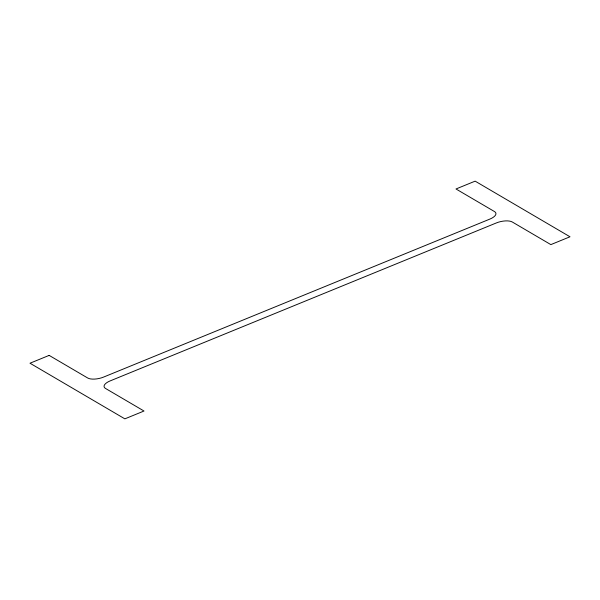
<?xml version="1.0" encoding="UTF-8"?>
<svg xmlns="http://www.w3.org/2000/svg" width="600" height="600" viewBox="0 0 600 600"><rect width="100%" height="100%" fill="white"/><g stroke="black" fill="none" stroke-linecap="round" stroke-linejoin="round"><path stroke-width="0.9" d="M49.148 355.388L30 363.218L124.86 418.853L144.007 411.022L105.48 388.425A11.962 4.83 -12.2 0 1 110.137 380.91L496.395 222.923A11.962 4.83 -12.2 0 1 512.325 222.015L550.852 244.612L570 236.782L475.14 181.148L455.993 188.977L494.52 211.575A11.962 4.83 -12.2 0 1 489.862 219.09L103.605 377.077A11.962 4.83 -12.2 0 1 87.675 377.985L49.148 355.388"/></g></svg>
